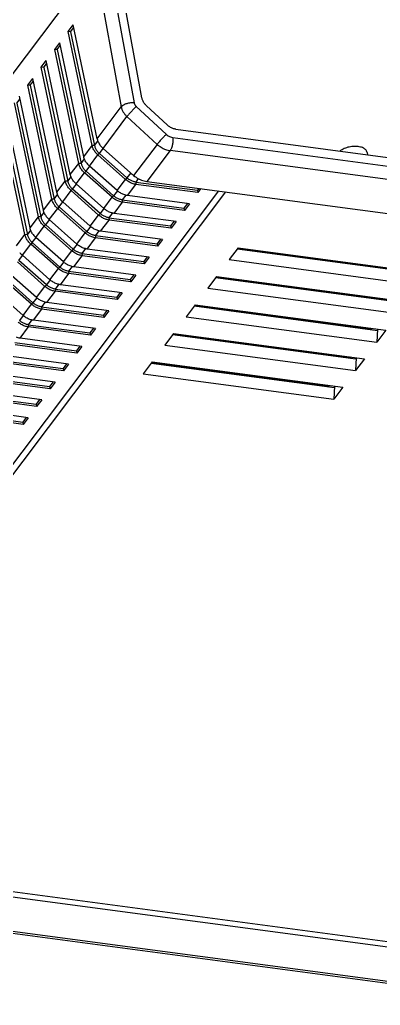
# Model space of a CAD drawing. Header units: millimetres. Extents: x 14343 to 15285, y -9166 to -7819.
# Drawn here: x 14918.8 to 14973.7, y -8985.3 to -8835.3 of the extents above; entities that cross this region are included whole.
import ezdxf

# ---------------------------------------------------------------- set-up
doc = ezdxf.new("R2010")
doc.units = ezdxf.units.MM

# ---------------------------------------------------------------- blocks, each defined once
blk = doc.blocks.new('u9')
at = {"color": 7, "linetype": 'Continuous'}
for p, q in [((-44.114, 473.3), (-186.745, 492.268)), ((-43.711, 473.54), (-186.342, 492.508)), ((-190.288, 487.569), (-47.658, 468.601)), ((-60.236, 469.409), (-177.507, 485.004)), ((-135.087, 368.577), (-58.924, 469.58)), ((-136.162, 368.72), (-60.236, 469.409)), ((-116.285, 334.091), (-31.587, 446.412)), ((-106.124, 403.083), (-105.359, 404.098)), ((-105.815, 403.042), (-105.287, 403.742)), ((-105.287, 403.742), (-105.359, 404.098)), ((-105.359, 404.098), (-95.926, 402.844)), ((-95.885, 402.492), (-105.287, 403.742)), ((-106.124, 403.083), (-96.691, 401.829)), ((-108.17, 400.37), (-107.405, 401.384)), ((-107.861, 400.328), (-107.333, 401.029)), ((-107.333, 401.029), (-107.405, 401.384)), ((-107.405, 401.384), (-97.972, 400.13)), ((-97.932, 399.778), (-107.333, 401.029)), ((-154.041, 398.457), (-152.686, 400.253)), ((-152.775, 398.288), (-152.686, 400.253)), ((-123.631, 396.389), (-152.686, 400.253)), ((-108.17, 400.37), (-98.737, 399.115)), ((-124.985, 394.593), (-154.041, 398.457)), ((-152.764, 398.526), (-124.821, 394.81)), ((-151.958, 398.18), (-151.866, 398.302)), ((-151.866, 398.302), (-151.939, 398.417)), ((-151.866, 398.302), (-124.893, 394.714)), ((-110.216, 397.656), (-109.451, 398.671)), ((-110.216, 397.656), (-100.784, 396.402)), ((-109.907, 397.615), (-109.379, 398.315)), ((-109.379, 398.315), (-109.451, 398.671)), ((-109.451, 398.671), (-100.018, 397.416)), ((-99.978, 397.065), (-109.379, 398.315)), ((-124.985, 394.593), (-123.631, 396.389)), ((-157.315, 394.115), (-155.96, 395.911)), ((-156.049, 393.947), (-155.96, 395.911)), ((-126.905, 392.047), (-155.96, 395.911)), ((-112.263, 394.942), (-111.497, 395.957)), ((-112.263, 394.942), (-102.83, 393.688)), ((-111.953, 394.901), (-111.425, 395.602)), ((-111.425, 395.602), (-111.497, 395.957)), ((-111.497, 395.957), (-102.065, 394.703)), ((-102.024, 394.351), (-111.425, 395.602)), ((-128.259, 390.251), (-157.315, 394.115)), ((-156.038, 394.185), (-128.095, 390.468)), ((-155.232, 393.838), (-155.14, 393.96)), ((-155.14, 393.96), (-155.213, 394.075)), ((-155.14, 393.96), (-128.167, 390.373)), ((-114.309, 392.229), (-113.544, 393.244)), ((-113.472, 392.888), (-113.544, 393.244)), ((-113.544, 393.244), (-104.111, 391.989)), ((-160.589, 389.773), (-159.234, 391.569)), ((-159.323, 389.605), (-159.234, 391.569)), ((-130.179, 387.705), (-159.234, 391.569)), ((-128.259, 390.251), (-126.905, 392.047)), ((-114.309, 392.229), (-104.876, 390.974)), ((-114, 392.188), (-113.472, 392.888)), ((-104.07, 391.638), (-113.472, 392.888)), ((-116.355, 389.515), (-115.59, 390.53)), ((-116.046, 389.474), (-115.518, 390.174)), ((-115.518, 390.174), (-115.59, 390.53)), ((-115.59, 390.53), (-106.157, 389.276)), ((-106.117, 388.924), (-115.518, 390.174)), ((-104.876, 390.974), (-106.157, 389.276)), ((-131.533, 385.909), (-160.589, 389.773)), ((-159.312, 389.843), (-131.369, 386.127)), ((-158.506, 389.496), (-158.414, 389.618)), ((-158.414, 389.618), (-158.487, 389.733)), ((-158.414, 389.618), (-131.441, 386.031)), ((-116.355, 389.515), (-106.922, 388.261)), ((-106.665, 388.197), (-106.117, 388.924)), ((-106.117, 388.924), (-106.157, 389.276)), ((-133.453, 383.363), (-162.508, 387.227)), ((-131.533, 385.909), (-130.179, 387.705)), ((-118.401, 386.802), (-117.636, 387.816)), ((-118.092, 386.76), (-117.564, 387.461)), ((-117.564, 387.461), (-117.636, 387.816)), ((-117.636, 387.816), (-108.203, 386.562)), ((-108.163, 386.211), (-117.564, 387.461)), ((-106.922, 388.261), (-108.203, 386.562)), ((-105.334, 387.508), (-106.615, 385.809)), ((-105.368, 387.534), (-104.793, 388.297)), ((-105.334, 387.508), (-101.141, 383.792)), ((-124.176, 367.126), (-266.807, 386.094)), ((-162.586, 385.501), (-134.643, 381.785)), ((-118.401, 386.802), (-108.969, 385.547)), ((-108.969, 385.547), (-110.249, 383.848)), ((-108.711, 385.484), (-108.163, 386.211)), ((-108.163, 386.211), (-108.203, 386.562)), ((-107.414, 384.82), (-106.839, 385.583)), ((-106.839, 385.583), (-106.615, 385.809)), ((-106.839, 385.583), (-102.646, 381.867)), ((-106.615, 385.809), (-102.422, 382.093)), ((-134.807, 381.567), (-163.863, 385.431)), ((-161.688, 385.276), (-134.715, 381.689)), ((-120.448, 384.088), (-119.682, 385.103)), ((-120.448, 384.088), (-111.015, 382.834)), ((-120.138, 384.047), (-119.61, 384.747)), ((-119.61, 384.747), (-119.682, 385.103)), ((-119.682, 385.103), (-110.249, 383.848)), ((-110.209, 383.497), (-119.61, 384.747)), ((-107.38, 384.794), (-108.661, 383.095)), ((-107.38, 384.794), (-103.187, 381.078)), ((-136.727, 379.022), (-165.782, 382.886)), ((-144.218, 382.887), (-144.976, 382.988)), ((-144.359, 382.905), (-144.37, 382.973)), ((-144.23, 382.955), (-144.205, 382.817)), ((-134.807, 381.567), (-133.453, 383.363)), ((-111.015, 382.834), (-112.296, 381.135)), ((-110.757, 382.77), (-110.209, 383.497)), ((-110.209, 383.497), (-110.249, 383.848)), ((-109.461, 382.106), (-108.885, 382.869)), ((-108.885, 382.869), (-108.661, 383.095)), ((-108.885, 382.869), (-104.692, 379.153)), ((-108.661, 383.095), (-104.468, 379.379)), ((-270.349, 381.395), (-127.721, 362.428)), ((-138.081, 377.226), (-167.137, 381.09)), ((-165.837, 381.156), (-137.917, 377.443)), ((-139.452, 382.319), (-139.433, 382.183)), ((-122.494, 381.374), (-121.728, 382.389)), ((-122.494, 381.374), (-113.061, 380.12)), ((-122.184, 381.333), (-121.656, 382.034)), ((-121.656, 382.034), (-121.728, 382.389)), ((-121.728, 382.389), (-112.296, 381.135)), ((-112.255, 380.783), (-121.656, 382.034)), ((-112.255, 380.783), (-112.296, 381.135)), ((-109.426, 382.081), (-110.707, 380.382)), ((-109.426, 382.081), (-105.233, 378.364)), ((-164.938, 380.931), (-137.989, 377.347)), ((-124.54, 378.661), (-123.775, 379.676)), ((-123.703, 379.32), (-123.775, 379.676)), ((-123.775, 379.676), (-114.342, 378.421)), ((-113.061, 380.12), (-114.342, 378.421)), ((-112.803, 380.057), (-112.255, 380.783)), ((-111.507, 379.393), (-110.932, 380.156)), ((-110.932, 380.156), (-110.707, 380.382)), ((-110.932, 380.156), (-106.739, 376.44)), ((-110.707, 380.382), (-106.514, 376.666)), ((-128.136, 360.422), (-270.767, 379.39)), ((-138.081, 377.226), (-136.727, 379.022)), ((-124.54, 378.661), (-115.107, 377.406)), ((-124.231, 378.62), (-123.703, 379.32)), ((-114.301, 378.07), (-123.703, 379.32)), ((-114.849, 377.343), (-114.301, 378.07)), ((-114.301, 378.07), (-114.342, 378.421)), ((-111.473, 379.367), (-112.754, 377.668)), ((-111.473, 379.367), (-107.28, 375.651)), ((-105.233, 378.364), (-106.514, 376.666)), ((-104.692, 379.153), (-105.268, 378.39)), ((-128.613, 359.171), (-269.917, 377.963)), ((-126.586, 375.947), (-125.821, 376.962)), ((-126.277, 375.906), (-125.749, 376.606)), ((-125.749, 376.606), (-125.821, 376.962)), ((-125.821, 376.962), (-116.388, 375.708)), ((-116.348, 375.356), (-125.749, 376.606)), ((-115.107, 377.406), (-116.388, 375.708)), ((-113.519, 376.653), (-114.8, 374.955)), ((-113.553, 376.679), (-112.978, 377.442)), ((-113.519, 376.653), (-109.326, 372.937)), ((-112.978, 377.442), (-112.754, 377.668)), ((-112.978, 377.442), (-108.785, 373.726)), ((-112.754, 377.668), (-108.561, 373.952)), ((-106.739, 376.44), (-106.514, 376.666)), ((-104.345, 376.922), (-105.626, 375.223)), ((-126.586, 375.947), (-117.153, 374.693)), ((-116.896, 374.629), (-116.348, 375.356)), ((-116.348, 375.356), (-116.388, 375.708)), ((-107.28, 375.651), (-108.561, 373.952)), ((-106.739, 376.44), (-107.314, 375.677)), ((-105.998, 375.237), (-106.511, 374.557)), ((-102.346, 357.919), (-105.998, 375.237)), ((-105.998, 375.237), (-105.626, 375.223)), ((-105.626, 375.223), (-101.971, 357.89)), ((-128.632, 373.234), (-127.867, 374.248)), ((-128.323, 373.192), (-127.795, 373.893)), ((-127.795, 373.893), (-127.867, 374.248)), ((-127.867, 374.248), (-118.434, 372.994)), ((-118.394, 372.643), (-127.795, 373.893)), ((-117.153, 374.693), (-118.434, 372.994)), ((-115.565, 373.94), (-116.846, 372.241)), ((-115.599, 373.966), (-115.024, 374.729)), ((-115.565, 373.94), (-111.372, 370.224)), ((-115.024, 374.729), (-114.8, 374.955)), ((-115.024, 374.729), (-110.831, 371.012)), ((-114.8, 374.955), (-110.607, 371.238)), ((-108.785, 373.726), (-109.36, 372.963)), ((-108.785, 373.726), (-108.561, 373.952)), ((-106.391, 374.208), (-107.672, 372.509)), ((-106.391, 374.208), (-102.736, 356.875)), ((-128.632, 373.234), (-119.2, 371.979)), ((-118.942, 371.916), (-118.394, 372.643)), ((-118.394, 372.643), (-118.434, 372.994)), ((-117.646, 371.252), (-117.07, 372.015)), ((-117.07, 372.015), (-116.846, 372.241)), ((-117.07, 372.015), (-112.877, 368.299)), ((-116.846, 372.241), (-112.653, 368.525)), ((-109.326, 372.937), (-110.607, 371.238)), ((-108.044, 372.524), (-108.557, 371.844)), ((-104.392, 355.205), (-108.044, 372.524)), ((-108.044, 372.524), (-107.672, 372.509)), ((-107.672, 372.509), (-104.017, 355.176)), ((-130.679, 370.52), (-129.913, 371.535)), ((-130.679, 370.52), (-121.246, 369.266)), ((-130.369, 370.479), (-129.841, 371.179)), ((-129.841, 371.179), (-129.913, 371.535)), ((-129.913, 371.535), (-120.481, 370.28)), ((-120.44, 369.929), (-129.841, 371.179)), ((-119.2, 371.979), (-120.481, 370.28)), ((-117.611, 371.226), (-118.892, 369.527)), ((-117.611, 371.226), (-113.418, 367.51)), ((-110.831, 371.012), (-111.406, 370.249)), ((-110.831, 371.012), (-110.607, 371.238)), ((-108.437, 371.494), (-109.718, 369.796)), ((-108.437, 371.494), (-104.783, 354.161)), ((-121.246, 369.266), (-122.527, 367.567)), ((-120.988, 369.202), (-120.44, 369.929)), ((-120.44, 369.929), (-120.481, 370.28)), ((-119.692, 368.538), (-119.116, 369.301)), ((-119.116, 369.301), (-118.892, 369.527)), ((-119.116, 369.301), (-114.924, 365.585)), ((-118.892, 369.527), (-114.699, 365.811)), ((-111.372, 370.224), (-112.653, 368.525)), ((-110.09, 369.81), (-110.603, 369.13)), ((-106.439, 352.492), (-110.09, 369.81)), ((-110.09, 369.81), (-109.718, 369.796)), ((-109.718, 369.796), (-106.064, 352.463)), ((-132.412, 368.221), (-131.96, 368.821)), ((-132.103, 368.18), (-131.888, 368.466)), ((-131.888, 368.466), (-131.96, 368.821)), ((-131.96, 368.821), (-122.527, 367.567)), ((-122.486, 367.215), (-131.888, 368.466)), ((-122.486, 367.215), (-122.527, 367.567)), ((-119.657, 368.513), (-120.938, 366.814)), ((-119.657, 368.513), (-115.465, 364.796)), ((-113.418, 367.51), (-114.699, 365.811)), ((-112.877, 368.299), (-113.453, 367.536)), ((-112.877, 368.299), (-112.653, 368.525)), ((-110.484, 368.781), (-111.764, 367.082)), ((-110.484, 368.781), (-106.829, 351.448)), ((-127.721, 362.428), (-124.176, 367.126)), ((-125.742, 361.477), (-122.172, 366.209)), ((-122.88, 366.693), (-122.486, 367.215)), ((-121.737, 365.826), (-121.163, 366.588)), ((-121.163, 366.588), (-120.938, 366.814)), ((-121.163, 366.588), (-116.97, 362.872)), ((-120.938, 366.814), (-116.746, 363.098)), ((-112.53, 366.067), (-113.811, 364.369)), ((-112.137, 367.097), (-112.649, 366.416)), ((-112.53, 366.067), (-108.875, 348.734)), ((-108.485, 349.778), (-112.137, 367.097)), ((-112.137, 367.097), (-111.764, 367.082)), ((-111.764, 367.082), (-108.11, 349.749)), ((-121.703, 365.8), (-117.512, 362.085)), ((-115.465, 364.796), (-116.746, 363.098)), ((-114.924, 365.585), (-115.499, 364.822)), ((-114.924, 365.585), (-114.699, 365.811)), ((-157.73, 362.717), (-157.777, 363.05)), ((-116.97, 362.872), (-116.746, 363.098)), ((-114.576, 363.354), (-115.857, 361.655)), ((-114.183, 364.383), (-114.696, 363.703)), ((-114.576, 363.354), (-110.921, 346.021)), ((-110.531, 347.064), (-114.183, 364.383)), ((-114.183, 364.383), (-113.811, 364.369)), ((-113.811, 364.369), (-110.156, 347.035)), ((-117.512, 362.085), (-121.161, 357.246)), ((-116.97, 362.872), (-117.544, 362.11)), ((-116.229, 361.669), (-116.742, 360.989)), ((-112.577, 344.351), (-116.229, 361.669)), ((-116.229, 361.669), (-115.857, 361.655)), ((-115.857, 361.655), (-112.202, 344.322)), ((-121.161, 357.246), (-125.742, 361.477)), ((-116.623, 360.643), (-120.283, 355.789)), ((-116.623, 360.643), (-112.968, 343.307)), ((-127.298, 358.53), (-124.142, 355.615)), ((-122.57, 355.711), (-127.151, 359.941)), ((-116.285, 334.091), (-120.283, 355.789)), ((-123.424, 354.379), (-119.602, 333.637)), ((-118.25, 333.458), (-122.248, 355.155)), ((-104.392, 355.205), (-104.869, 354.573)), ((-106.439, 352.492), (-106.916, 351.859)), ((-106.064, 352.463), (-106.829, 351.448)), ((-106.439, 352.492), (-106.064, 352.463)), ((-108.485, 349.778), (-108.962, 349.146)), ((-108.11, 349.749), (-108.875, 348.734)), ((-108.485, 349.778), (-108.11, 349.749)), ((-110.531, 347.064), (-111.008, 346.432)), ((-110.156, 347.035), (-110.921, 346.021)), ((-110.531, 347.064), (-110.156, 347.035)), ((-112.577, 344.351), (-113.054, 343.718)), ((-112.202, 344.322), (-112.968, 343.307)), ((-112.577, 344.351), (-112.202, 344.322))]:
    blk.add_line(p, q, dxfattribs=at)
for centre, radius, start, end in [((-107.491, 385.074), 3.252, 48.44917, 49.27165), ((-109.537, 382.36), 3.252, 48.44917, 49.27165), ((-145.335, 383.275), 0.722, 186.27927, 197.73932), ((-111.583, 379.647), 3.252, 48.44917, 49.27165), ((-113.63, 376.933), 3.252, 48.44917, 49.27165), ((-107.317, 376.008), 3.145, 37.53753, 48.51178), ((-115.676, 374.22), 3.252, 48.44917, 49.27165), ((-109.363, 373.295), 3.145, 37.53753, 48.51178), ((-117.722, 371.506), 3.252, 48.44917, 49.27165), ((-111.41, 370.581), 3.145, 37.53753, 48.51178), ((-119.768, 368.792), 3.252, 48.44917, 49.27165), ((-113.456, 367.867), 3.145, 37.53753, 48.51178), ((-121.814, 366.079), 3.252, 48.44917, 49.27165), ((-115.502, 365.154), 3.145, 37.53753, 48.51178), ((-124.727, 363.3), 3.867, 63.35257, 69.5093), ((-124.774, 363.204), 3.973, 62.4161, 63.37667), ((-124.807, 363.144), 4.043, 49.31881, 62.38979), ((-149.166, 334.808), 41.409, 48.45416, 49.31608), ((-117.548, 362.44), 3.145, 37.53753, 48.51178), ((-119.596, 359.728), 3.146, 37.51475, 48.51351)]:
    blk.add_arc(centre, radius, start, end, dxfattribs=at)
for centre, major_axis, ratio, start_param, end_param in [((-144.812, 383.205), (0.395, 0.065), 0.5385313, -2.8133515, -2.0855335), ((-123.658, 364.775), (2.516, -1.641), 0.68464, 1.8873741, 2.1799127)]:
    blk.add_ellipse(centre, major_axis=major_axis, ratio=ratio, start_param=start_param, end_param=end_param, dxfattribs=at)
for points, start_tangent, end_tangent in [([(-104.876, 390.974), (-104.32, 390.838)], (0.9912729, -0.1318261), (0.9413709, -0.3373735)), ([(-106.157, 389.276), (-105.601, 389.139), (-105.06, 388.882), (-104.569, 388.523)], (0.9912729, -0.1318261), (0.7483659, -0.6632861)), ([(-106.117, 388.924), (-105.653, 388.81), (-105.203, 388.596), (-104.793, 388.297)], (0.9912729, -0.1318261), (0.7483659, -0.6632861)), ([(-106.922, 388.261), (-106.367, 388.124)], (0.9912729, -0.1318261), (0.9413709, -0.3373735)), ([(-106.367, 388.124), (-105.825, 387.867), (-105.369, 387.538)], (0.9413709, -0.3373735), (0.7578101, -0.6524752)), ([(-108.969, 385.547), (-108.413, 385.41)], (0.9912729, -0.1318261), (0.9413709, -0.3373735)), ([(-108.203, 386.562), (-107.648, 386.425), (-107.106, 386.169), (-106.615, 385.809)], (0.9912729, -0.1318261), (0.7483659, -0.6632861)), ([(-108.163, 386.211), (-107.7, 386.097), (-107.249, 385.883), (-106.839, 385.583)], (0.9912729, -0.1318261), (0.7483659, -0.6632861)), ([(-108.413, 385.41), (-107.872, 385.154), (-107.415, 384.825)], (0.9413709, -0.3373735), (0.7578101, -0.6524752)), ([(-111.015, 382.834), (-110.459, 382.697)], (0.9912729, -0.1318261), (0.9413709, -0.3373735)), ([(-110.459, 382.697), (-109.918, 382.44), (-109.461, 382.111)], (0.9413709, -0.3373735), (0.7578101, -0.6524752)), ([(-110.249, 383.848), (-109.694, 383.712), (-109.153, 383.455), (-108.661, 383.095)], (0.9912729, -0.1318261), (0.7483659, -0.6632861)), ([(-110.209, 383.497), (-109.746, 383.383), (-109.295, 383.169), (-108.885, 382.869)], (0.9912729, -0.1318261), (0.7483659, -0.6632861)), ([(-112.296, 381.135), (-111.74, 380.998), (-111.199, 380.742), (-110.707, 380.382)], (0.9912729, -0.1318261), (0.7483659, -0.6632861)), ([(-113.061, 380.12), (-112.505, 379.983)], (0.9912729, -0.1318261), (0.9413709, -0.3373735)), ([(-112.505, 379.983), (-111.964, 379.727), (-111.508, 379.398)], (0.9413709, -0.3373735), (0.7578101, -0.6524752)), ([(-112.255, 380.783), (-111.792, 380.669), (-111.341, 380.456), (-110.932, 380.156)], (0.9912729, -0.1318261), (0.7483659, -0.6632861)), ([(-144.602, 378.208), (-144.448, 378.164), (-143.724, 378.067), (-143.517, 378.067)], (0.9505962, -0.3104303), (0.9996649, 0.0258853)), ([(-114.342, 378.421), (-113.786, 378.284), (-113.245, 378.028), (-112.754, 377.668)], (0.9912729, -0.1318261), (0.7483659, -0.6632861)), ([(-114.301, 378.07), (-113.838, 377.956), (-113.387, 377.742), (-112.978, 377.442)], (0.9912729, -0.1318261), (0.7483659, -0.6632861)), ([(-115.107, 377.406), (-114.551, 377.27)], (0.9912729, -0.1318261), (0.9413709, -0.3373735)), ([(-114.551, 377.27), (-114.01, 377.013), (-113.554, 376.684)], (0.9413709, -0.3373735), (0.7578101, -0.6524752)), ([(-106.514, 376.666), (-106.104, 376.226), (-105.801, 375.734), (-105.625, 375.223)], (0.7483659, -0.6632861), (0.2063143, -0.9784858)), ([(-116.388, 375.708), (-115.832, 375.571), (-115.291, 375.314), (-114.8, 374.955)], (0.9912729, -0.1318261), (0.7483659, -0.6632861)), ([(-116.348, 375.356), (-115.885, 375.242), (-115.434, 375.028), (-115.024, 374.729)], (0.9912729, -0.1318261), (0.7483659, -0.6632861)), ([(-106.869, 375.211), (-106.566, 374.72)], (0.6082106, -0.7937757), (0.4303823, -0.9026467)), ([(-105.998, 375.237), (-106.144, 375.664), (-106.397, 376.073), (-106.739, 376.44)], (-0.2063143, 0.9784858), (-0.7483659, 0.6632861)), ([(-117.153, 374.693), (-116.598, 374.556)], (0.9912729, -0.1318261), (0.9413709, -0.3373735)), ([(-116.598, 374.556), (-116.057, 374.299), (-115.6, 373.97)], (0.9413709, -0.3373735), (0.7578101, -0.6524752)), ([(-108.044, 372.524), (-108.191, 372.95), (-108.443, 373.36), (-108.785, 373.726)], (-0.2063143, 0.9784858), (-0.7483659, 0.6632861)), ([(-108.561, 373.952), (-108.15, 373.512), (-107.847, 373.021), (-107.672, 372.509)], (0.7483659, -0.6632861), (0.2063143, -0.9784858)), ([(-106.566, 374.72), (-106.391, 374.208)], (0.4303823, -0.9026467), (0.2063143, -0.9784858)), ([(-118.434, 372.994), (-117.879, 372.857), (-117.338, 372.601), (-116.846, 372.241)], (0.9912729, -0.1318261), (0.7483659, -0.6632861)), ([(-118.394, 372.643), (-117.931, 372.529), (-117.48, 372.315), (-117.07, 372.015)], (0.9912729, -0.1318261), (0.7483659, -0.6632861)), ([(-108.916, 372.497), (-108.613, 372.006)], (0.6082106, -0.7937757), (0.4303823, -0.9026467)), ([(-108.613, 372.006), (-108.437, 371.494)], (0.4303823, -0.9026467), (0.2063143, -0.9784858)), ([(-119.2, 371.979), (-118.644, 371.842)], (0.9912729, -0.1318261), (0.9413709, -0.3373735)), ([(-118.644, 371.842), (-118.103, 371.586), (-117.646, 371.257)], (0.9413709, -0.3373735), (0.7578101, -0.6524752)), ([(-110.09, 369.81), (-110.237, 370.236), (-110.489, 370.646), (-110.831, 371.012)], (-0.2063143, 0.9784858), (-0.7483659, 0.6632861)), ([(-110.607, 371.238), (-110.196, 370.799), (-109.894, 370.307), (-109.718, 369.796)], (0.7483659, -0.6632861), (0.2063143, -0.9784858)), ([(-121.246, 369.266), (-120.69, 369.129)], (0.9912729, -0.1318261), (0.9413709, -0.3373735)), ([(-120.69, 369.129), (-120.149, 368.872), (-119.693, 368.543)], (0.9413709, -0.3373735), (0.7578101, -0.6524752)), ([(-120.481, 370.28), (-119.925, 370.144), (-119.384, 369.887), (-118.892, 369.527)], (0.9912729, -0.1318261), (0.7483659, -0.6632861)), ([(-120.44, 369.929), (-119.977, 369.815), (-119.526, 369.601), (-119.116, 369.301)], (0.9912729, -0.1318261), (0.7483659, -0.6632861)), ([(-110.962, 369.784), (-110.659, 369.292)], (0.6082106, -0.7937757), (0.4303823, -0.9026467)), ([(-110.659, 369.292), (-110.483, 368.781)], (0.4303823, -0.9026467), (0.2063143, -0.9784858)), ([(-122.527, 367.567), (-121.971, 367.43), (-121.43, 367.174), (-120.938, 366.814)], (0.9912729, -0.1318261), (0.7483659, -0.6632861)), ([(-112.137, 367.097), (-112.283, 367.523), (-112.535, 367.932), (-112.877, 368.299)], (-0.2063143, 0.9784858), (-0.7483659, 0.6632861)), ([(-112.653, 368.525), (-112.243, 368.085), (-111.94, 367.594), (-111.764, 367.082)], (0.7483659, -0.6632861), (0.2063143, -0.9784858)), ([(-122.486, 367.215), (-122.023, 367.101), (-121.572, 366.888), (-121.163, 366.588)], (0.9912729, -0.1318261), (0.7483659, -0.6632861)), ([(-113.008, 367.07), (-112.705, 366.579)], (0.6082106, -0.7937757), (0.4303823, -0.9026467)), ([(-112.705, 366.579), (-112.529, 366.067)], (0.4303823, -0.9026467), (0.2063143, -0.9784858)), ([(-114.183, 364.383), (-114.329, 364.809), (-114.582, 365.219), (-114.924, 365.585)], (-0.2063143, 0.9784858), (-0.7483659, 0.6632861)), ([(-114.699, 365.811), (-114.289, 365.371), (-113.986, 364.88), (-113.81, 364.369)], (0.7483659, -0.6632861), (0.2063143, -0.9784858)), ([(-116.746, 363.098), (-116.335, 362.658), (-116.032, 362.166), (-115.857, 361.655)], (0.7483659, -0.6632861), (0.2063143, -0.9784858)), ([(-115.054, 364.357), (-114.751, 363.865)], (0.6082106, -0.7937757), (0.4303823, -0.9026467)), ([(-114.751, 363.865), (-114.576, 363.354)], (0.4303823, -0.9026467), (0.2063143, -0.9784858)), ([(-157.727, 362.718), (-157.65, 362.482), (-157.306, 362.127), (-156.726, 361.882), (-156.002, 361.786), (-155.191, 361.846), (-154.423, 362.053), (-153.766, 362.387), (-153.631, 362.485)], (0.1461485, -0.9892627), (0.7872817, 0.6165934)), ([(-128.136, 360.422), (-128.158, 360.954), (-128.087, 361.518), (-127.933, 362.034), (-127.719, 362.427)], (-0.138002, 0.990432), (0.602075, 0.7984395)), ([(-125.742, 361.477), (-126.352, 361.932), (-127.025, 362.255), (-127.721, 362.428)], (-0.7414799, 0.6709751), (-0.9912988, 0.131631)), ([(-116.798, 361.153), (-117.1, 361.644)], (-0.4301881, 0.9027393), (-0.607869, 0.7940373)), ([(-116.229, 361.669), (-116.375, 362.096), (-116.628, 362.505), (-116.97, 362.872)], (-0.2063143, 0.9784858), (-0.7483659, 0.6632861)), ([(-127.151, 359.941), (-127.454, 360.171), (-127.79, 360.335), (-128.136, 360.422)], (-0.7344546, 0.6786578), (-0.9912761, 0.1318018)), ([(-127.151, 359.941), (-126.802, 360.297), (-126.414, 360.712), (-126.042, 361.125), (-125.741, 361.476)], (0.7100185, 0.704183), (0.6368332, 0.7710016)), ([(-116.623, 360.643), (-116.798, 361.153)], (-0.2063143, 0.9784858), (-0.4301881, 0.9027393)), ([(-128.613, 359.171), (-128.151, 359.056), (-127.702, 358.837), (-127.298, 358.53)], (0.9912731, -0.1318242), (0.7346275, -0.6784706)), ([(-122.57, 355.711), (-122.222, 356.067), (-121.833, 356.482), (-121.461, 356.895), (-121.161, 357.246)], (0.7100181, 0.7041834), (0.6368337, 0.7710012)), ([(-120.283, 355.789), (-120.331, 355.983), (-120.399, 356.177), (-120.485, 356.369), (-120.589, 356.558), (-120.71, 356.742), (-120.846, 356.919), (-120.997, 357.088), (-121.161, 357.246)], (-0.1967842, 0.9804468), (-0.7432432, 0.6690213)), ([(-124.142, 355.615), (-123.806, 355.239), (-123.561, 354.817), (-123.424, 354.379)], (0.7346296, -0.6784684), (0.1812203, -0.9834425)), ([(-122.248, 355.155), (-122.265, 355.229), (-122.29, 355.303), (-122.321, 355.377), (-122.359, 355.449), (-122.403, 355.519), (-122.454, 355.586), (-122.51, 355.65), (-122.57, 355.711)], (-0.1812175, 0.983443), (-0.7346298, 0.6784681)), ([(-122.248, 355.155), (-121.687, 355.165), (-121.117, 355.289), (-120.624, 355.508), (-120.283, 355.789)], (0.9957752, -0.0918244), (0.6357146, 0.7719242))]:
    blk.add_spline(points, degree=3, dxfattribs=dict(at, start_tangent=start_tangent, end_tangent=end_tangent))

msp = doc.modelspace()

# ---------------------------------------------------------------- block references
at = {"rotation": 180}
msp.add_blockref('u9', (14813.95, -8492.81), dxfattribs=at)

doc.saveas('drawing.dxf')
